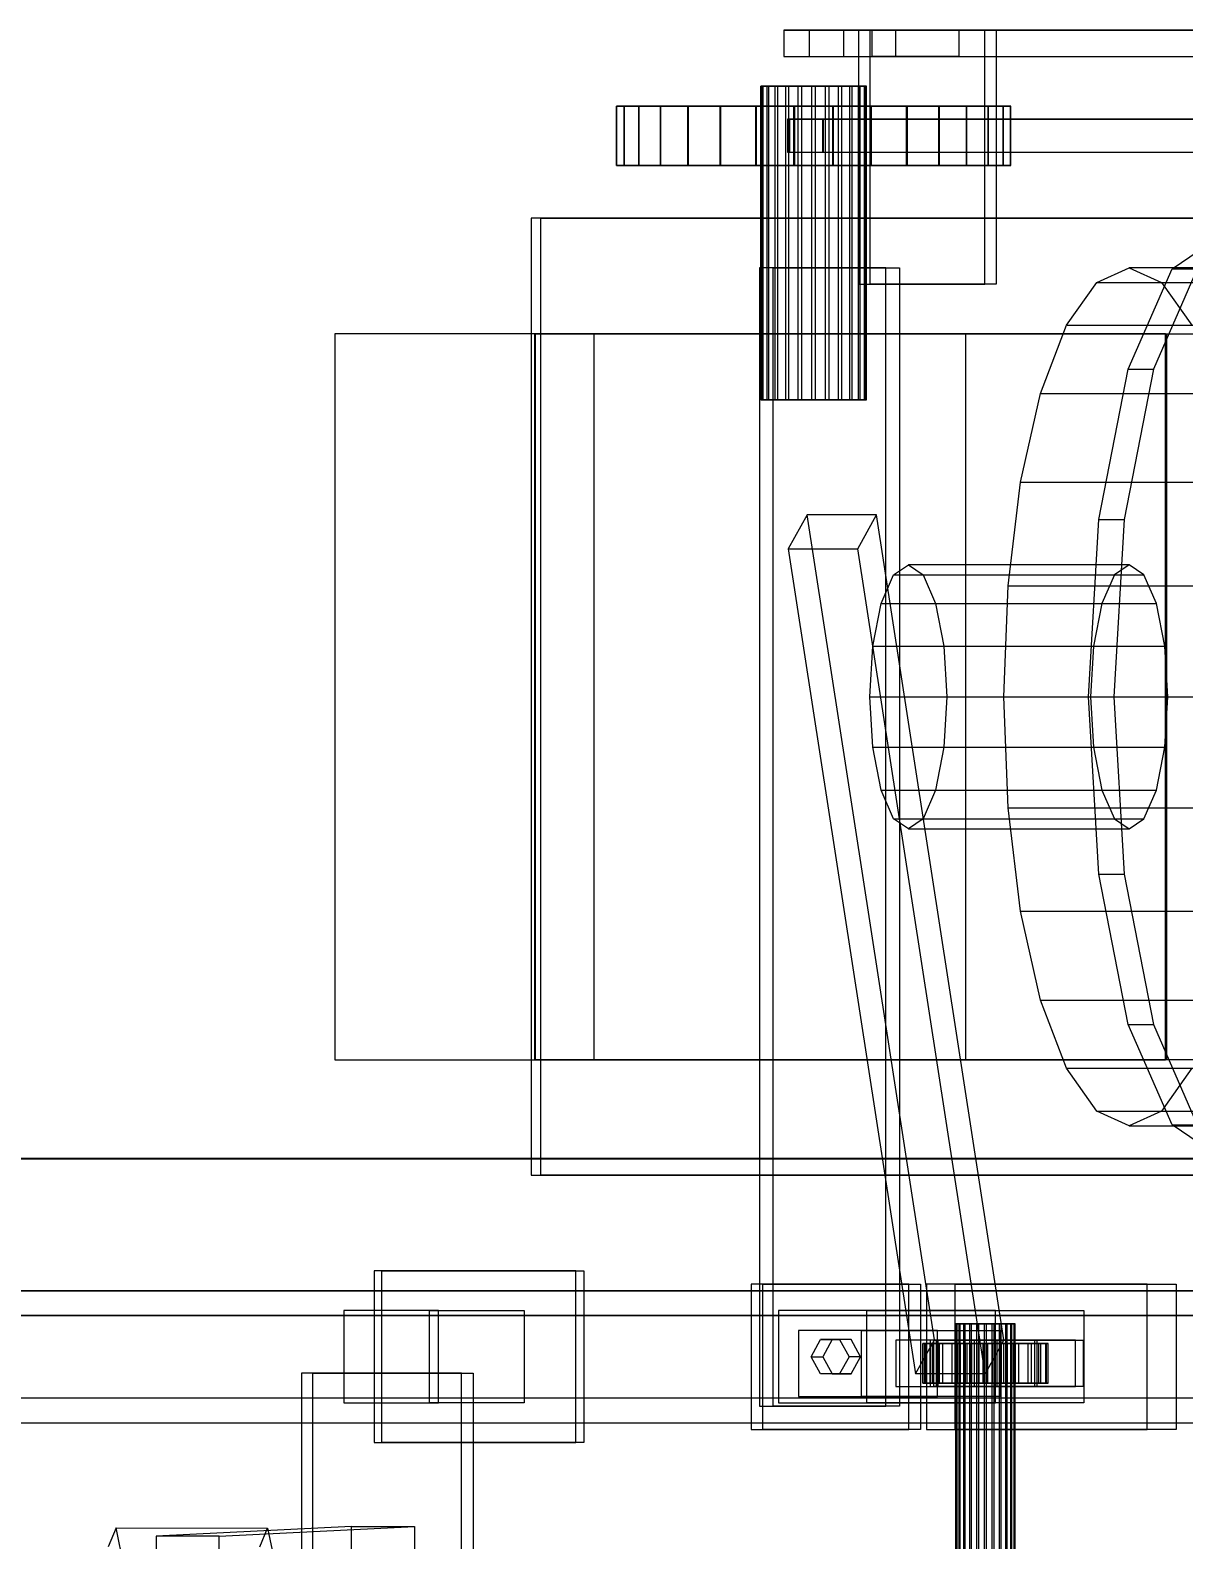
# Model space of a CAD drawing. Header units: millimetres. Extents: x -1970 to 59977, y -65068 to 6837.
# Drawn here: x 24121.7 to 24471.4, y -17625.5 to -17168 of the extents above; entities that cross this region are included whole.
import ezdxf

# ---------------------------------------------------------------- set-up
doc = ezdxf.new("R2010")
doc.units = ezdxf.units.MM
doc.layers.add('COTAS_O', color=1, linetype='Continuous', lineweight=0)
doc.layers.add('superior_C02', color=7, linetype='Continuous', lineweight=0)
doc.dimstyles.new('R19_100', dxfattribs={"dimtxt": 250, "dimasz": 150, "dimexe": 150, "dimexo": 80, "dimgap": 100, "dimtad": 1, "dimtih": 1, "dimtoh": 1, "dimdsep": 46, "dimcen": 0.09, "dimadec": 0, "dimazin": 0, "dimtfac": 1, "dimtdec": 4, "dimtofl": 0, "dimtmove": 0, "dimatfit": 3, "dimfxl": 1, "dimtolj": 1, "dimtzin": 0, "dimarcsym": 0})

# ---------------------------------------------------------------- blocks, each defined once
blk = doc.blocks.new('*D34')
at = {"layer": 'COTAS_O', "color": 0, "lineweight": -2, "transparency": 16777216}
for p, q in [((24548.19, -17510), (23778.19, -17510)), ((23928.19, -19330), (23928.19, -17660)), ((24548.19, -19480), (23778.19, -19480))]:
    blk.add_line(p, q, dxfattribs=at)
at = {"layer": 'COTAS_O', "color": 0, "transparency": 16777216}
for points in [[(23903.19, -17660), (23953.19, -17660), (23928.19, -17510)], [(23903.19, -19330), (23953.19, -19330), (23928.19, -19480)]]:
    blk.add_solid(points, dxfattribs=at)
at = {"layer": 'Defpoints', "color": 0, "transparency": 16777216}
for p in [(23928.19, -17510), (24628.19, -17510), (24628.19, -19480)]:
    blk.add_point(p, dxfattribs=at)

msp = doc.modelspace()

# ---------------------------------------------------------------- linework, layer by layer
at = {"layer": 'superior_C02'}
for p, q in [((24368.284, -17168), (24350.102, -17168)), ((24350.102, -17168), (24350.102, -17176)), ((24350.102, -17168), (25349.096, -17168)), ((24376.916, -17168), (24357.789, -17168)), ((24357.789, -17168), (24357.789, -17176)), ((24384.093, -17168), (24357.789, -17168)), ((24368.284, -17176), (24368.284, -17168)), ((25367.278, -17168), (24368.284, -17168)), ((24411.03, -17168), (24372.776, -17168)), ((24372.776, -17168), (24372.776, -17245)), ((24376.284, -17168), (24372.776, -17168)), ((24376.284, -17245), (24376.284, -17168)), ((24376.284, -17168), (24414.537, -17168)), ((24376.916, -17176), (24376.916, -17168)), ((24376.916, -17168), (24403.22, -17168)), ((24384.093, -17176), (24384.093, -17168)), ((24384.093, -17168), (24403.22, -17168)), ((24403.22, -17168), (24403.22, -17176)), ((24411.03, -17245), (24411.03, -17168)), ((24411.03, -17168), (24414.537, -17168)), ((24414.537, -17168), (24414.537, -17245)), ((24350.102, -17176), (24368.284, -17176)), ((24350.102, -17176), (25349.096, -17176)), ((24357.789, -17176), (24376.916, -17176)), ((24357.789, -17176), (24384.093, -17176)), ((24368.284, -17176), (25367.278, -17176)), ((24403.22, -17176), (24376.916, -17176)), ((24403.22, -17176), (24384.093, -17176)), ((24343.604, -17185), (24343.203, -17185)), ((24343.203, -17185), (24343.892, -17185)), ((24343.203, -17280), (24343.203, -17185)), ((24345.067, -17185), (24343.604, -17185)), ((24343.604, -17280), (24343.604, -17185)), ((24343.892, -17185), (24345.624, -17185)), ((24343.892, -17280), (24343.892, -17185)), ((24347.493, -17185), (24345.067, -17185)), ((24345.067, -17280), (24345.067, -17185)), ((24345.624, -17185), (24348.28, -17185)), ((24345.624, -17280), (24345.624, -17185)), ((24350.716, -17185), (24347.493, -17185)), ((24347.493, -17280), (24347.493, -17185)), ((24348.28, -17185), (24351.68, -17185)), ((24348.28, -17280), (24348.28, -17185)), ((24354.517, -17185), (24350.716, -17185)), ((24350.716, -17280), (24350.716, -17185)), ((24351.68, -17185), (24355.592, -17185)), ((24351.68, -17280), (24351.68, -17185)), ((24358.637, -17185), (24354.517, -17185)), ((24354.517, -17280), (24354.517, -17185)), ((24355.592, -17185), (24359.75, -17185)), ((24355.592, -17280), (24355.592, -17185)), ((24362.794, -17185), (24358.637, -17185)), ((24358.637, -17280), (24358.637, -17185)), ((24359.75, -17185), (24363.87, -17185)), ((24359.75, -17280), (24359.75, -17185)), ((24366.707, -17185), (24362.794, -17185)), ((24362.794, -17280), (24362.794, -17185)), ((24363.87, -17185), (24367.671, -17185)), ((24363.87, -17280), (24363.87, -17185)), ((24370.107, -17185), (24366.707, -17185)), ((24366.707, -17280), (24366.707, -17185)), ((24367.671, -17185), (24370.894, -17185)), ((24367.671, -17280), (24367.671, -17185)), ((24372.763, -17185), (24370.107, -17185)), ((24370.107, -17280), (24370.107, -17185)), ((24370.894, -17185), (24373.32, -17185)), ((24370.894, -17280), (24370.894, -17185)), ((24374.495, -17185), (24372.763, -17185)), ((24372.763, -17280), (24372.763, -17185)), ((24373.32, -17185), (24374.783, -17185)), ((24373.32, -17280), (24373.32, -17185)), ((24375.184, -17185), (24374.495, -17185)), ((24374.495, -17185), (24374.495, -17280)), ((24374.783, -17185), (24375.184, -17185)), ((24374.783, -17280), (24374.783, -17185)), ((24375.184, -17280), (24375.184, -17185)), ((24301.741, -17191), (24299.47, -17191)), ((24299.47, -17191), (24299.495, -17191)), ((24299.47, -17209), (24299.47, -17191)), ((24299.495, -17191), (24301.813, -17191)), ((24299.495, -17209), (24299.495, -17191)), ((24306.22, -17191), (24301.741, -17191)), ((24301.741, -17209), (24301.741, -17191)), ((24301.813, -17191), (24306.337, -17191)), ((24301.813, -17209), (24301.813, -17191)), ((24312.734, -17191), (24306.22, -17191)), ((24306.22, -17209), (24306.22, -17191)), ((24306.337, -17191), (24312.892, -17191)), ((24306.337, -17209), (24306.337, -17191)), ((24321.034, -17191), (24312.734, -17191)), ((24312.734, -17209), (24312.734, -17191)), ((24312.892, -17191), (24321.226, -17191)), ((24312.892, -17209), (24312.892, -17191)), ((24330.8, -17191), (24321.034, -17191)), ((24321.034, -17209), (24321.034, -17191)), ((24321.226, -17191), (24331.019, -17191)), ((24321.226, -17209), (24321.226, -17191)), ((24341.657, -17191), (24330.8, -17191)), ((24330.8, -17209), (24330.8, -17191)), ((24331.019, -17191), (24341.895, -17191)), ((24331.019, -17209), (24331.019, -17191)), ((24353.189, -17191), (24341.657, -17191)), ((24341.657, -17209), (24341.657, -17191)), ((24341.895, -17191), (24353.436, -17191)), ((24341.895, -17209), (24341.895, -17191)), ((24364.951, -17191), (24353.189, -17191)), ((24353.189, -17209), (24353.189, -17191)), ((24353.436, -17191), (24365.198, -17191)), ((24353.436, -17209), (24353.436, -17191)), ((24376.492, -17191), (24364.951, -17191)), ((24364.951, -17209), (24364.951, -17191)), ((24365.198, -17191), (24376.729, -17191)), ((24365.198, -17209), (24365.198, -17191)), ((24387.368, -17191), (24376.492, -17191)), ((24376.492, -17209), (24376.492, -17191)), ((24376.729, -17191), (24387.587, -17191)), ((24376.729, -17209), (24376.729, -17191)), ((24397.161, -17191), (24387.368, -17191)), ((24387.368, -17209), (24387.368, -17191)), ((24387.587, -17191), (24397.353, -17191)), ((24387.587, -17209), (24387.587, -17191)), ((24405.495, -17191), (24397.161, -17191)), ((24397.161, -17209), (24397.161, -17191)), ((24397.353, -17191), (24405.653, -17191)), ((24397.353, -17209), (24397.353, -17191)), ((24412.05, -17191), (24405.495, -17191)), ((24405.495, -17209), (24405.495, -17191)), ((24405.653, -17191), (24412.167, -17191)), ((24405.653, -17209), (24405.653, -17191)), ((24416.574, -17191), (24412.05, -17191)), ((24412.05, -17209), (24412.05, -17191)), ((24412.167, -17191), (24416.646, -17191)), ((24412.167, -17209), (24412.167, -17191)), ((24418.892, -17191), (24416.574, -17191)), ((24416.574, -17191), (24416.574, -17209)), ((24416.646, -17191), (24418.917, -17191)), ((24416.646, -17209), (24416.646, -17191)), ((24418.917, -17191), (24418.892, -17191)), ((24418.892, -17209), (24418.892, -17191)), ((24418.917, -17209), (24418.917, -17191)), ((24351.997, -17195), (24351.24, -17195)), ((24351.24, -17195), (24351.24, -17205)), ((24351.24, -17195), (25345.183, -17195)), ((24351.997, -17205), (24351.997, -17195)), ((25345.94, -17195), (24351.997, -17195)), ((24362.14, -17195), (24361.859, -17195)), ((24361.859, -17195), (24361.859, -17205)), ((24361.859, -17195), (25362.723, -17195)), ((24362.14, -17205), (24362.14, -17195)), ((25363.004, -17195), (24362.14, -17195)), ((24351.24, -17205), (24351.997, -17205)), ((24351.24, -17205), (25345.183, -17205)), ((24351.997, -17205), (25345.94, -17205)), ((24361.859, -17205), (24362.14, -17205)), ((24361.859, -17205), (25362.723, -17205)), ((24362.14, -17205), (25363.004, -17205)), ((24299.495, -17209), (24299.47, -17209)), ((24299.47, -17209), (24301.741, -17209)), ((24301.813, -17209), (24299.495, -17209)), ((24301.741, -17209), (24306.22, -17209)), ((24306.337, -17209), (24301.813, -17209)), ((24306.22, -17209), (24312.734, -17209)), ((24312.892, -17209), (24306.337, -17209)), ((24312.734, -17209), (24321.034, -17209)), ((24321.226, -17209), (24312.892, -17209)), ((24321.034, -17209), (24330.8, -17209)), ((24331.019, -17209), (24321.226, -17209)), ((24330.8, -17209), (24341.657, -17209)), ((24341.895, -17209), (24331.019, -17209)), ((24341.657, -17209), (24353.189, -17209)), ((24353.436, -17209), (24341.895, -17209)), ((24353.189, -17209), (24364.951, -17209)), ((24365.198, -17209), (24353.436, -17209)), ((24364.951, -17209), (24376.492, -17209)), ((24376.729, -17209), (24365.198, -17209)), ((24376.492, -17209), (24387.368, -17209)), ((24387.587, -17209), (24376.729, -17209)), ((24387.368, -17209), (24397.161, -17209)), ((24397.353, -17209), (24387.587, -17209)), ((24397.161, -17209), (24405.495, -17209)), ((24405.653, -17209), (24397.353, -17209)), ((24405.495, -17209), (24412.05, -17209)), ((24412.167, -17209), (24405.653, -17209)), ((24412.05, -17209), (24416.574, -17209)), ((24416.646, -17209), (24412.167, -17209)), ((24416.574, -17209), (24418.892, -17209)), ((24418.917, -17209), (24416.646, -17209)), ((24418.892, -17209), (24418.917, -17209)), ((25000.346, -17225), (24273.53, -17225)), ((24273.53, -17225), (24273.53, -17515)), ((24276.453, -17225), (24273.53, -17225)), ((24276.453, -17515), (24276.453, -17225)), ((24276.453, -17225), (25003.269, -17225)), ((24467.814, -17240.287), (24483.517, -17229.6)), ((24381.065, -17240), (24342.812, -17240)), ((24342.812, -17240), (24342.812, -17585)), ((24346.903, -17240), (24342.812, -17240)), ((24346.903, -17585), (24346.903, -17240)), ((24346.903, -17240), (24385.157, -17240)), ((24381.065, -17585), (24381.065, -17240)), ((24381.065, -17240), (24385.157, -17240)), ((24385.157, -17240), (24385.157, -17585)), ((24444.993, -17244.43), (24454.827, -17240)), ((24454.502, -17270.722), (24467.814, -17240.287)), ((24454.827, -17240), (24464.661, -17244.43)), ((24913.869, -17240), (24454.827, -17240)), ((24475.465, -17240.287), (24462.152, -17270.722)), ((24467.814, -17240.287), (24475.465, -17240.287)), ((24372.776, -17245), (24411.03, -17245)), ((24372.776, -17245), (24376.284, -17245)), ((24414.537, -17245), (24376.284, -17245)), ((24414.537, -17245), (24411.03, -17245)), ((24435.83, -17257.417), (24444.993, -17244.43)), ((24444.993, -17244.43), (24904.035, -17244.43)), ((24464.661, -17244.43), (24473.824, -17257.417)), ((24464.661, -17244.43), (24923.703, -17244.43)), ((24405.305, -17260), (24214.037, -17260)), ((24214.037, -17260), (24214.037, -17480)), ((24274.829, -17260), (24214.037, -17260)), ((24465.804, -17260), (24274.536, -17260)), ((24274.536, -17260), (24274.536, -17480)), ((24292.657, -17260), (24274.536, -17260)), ((24274.829, -17480), (24274.829, -17260)), ((24274.829, -17260), (24466.096, -17260)), ((24292.657, -17480), (24292.657, -17260)), ((24292.657, -17260), (24483.924, -17260)), ((24405.305, -17480), (24405.305, -17260)), ((24405.305, -17260), (24466.096, -17260)), ((24427.961, -17278.076), (24435.83, -17257.417)), ((24435.83, -17257.417), (24894.872, -17257.417)), ((24465.804, -17480), (24465.804, -17260)), ((24465.804, -17260), (24483.924, -17260)), ((24466.096, -17260), (24466.096, -17480)), ((24445.607, -17316.271), (24454.502, -17270.722)), ((24462.152, -17270.722), (24453.257, -17316.271)), ((24454.502, -17270.722), (24462.152, -17270.722)), ((24421.923, -17305), (24427.961, -17278.076)), ((24427.961, -17278.076), (24887.003, -17278.076)), ((24343.892, -17280), (24343.203, -17280)), ((24343.203, -17280), (24343.604, -17280)), ((24343.604, -17280), (24345.067, -17280)), ((24345.624, -17280), (24343.892, -17280)), ((24345.067, -17280), (24347.493, -17280)), ((24348.28, -17280), (24345.624, -17280)), ((24347.493, -17280), (24350.716, -17280)), ((24351.68, -17280), (24348.28, -17280)), ((24350.716, -17280), (24354.517, -17280)), ((24355.592, -17280), (24351.68, -17280)), ((24354.517, -17280), (24358.637, -17280)), ((24359.75, -17280), (24355.592, -17280)), ((24358.637, -17280), (24362.794, -17280)), ((24363.87, -17280), (24359.75, -17280)), ((24362.794, -17280), (24366.707, -17280)), ((24367.671, -17280), (24363.87, -17280)), ((24366.707, -17280), (24370.107, -17280)), ((24370.894, -17280), (24367.671, -17280)), ((24370.107, -17280), (24372.763, -17280)), ((24373.32, -17280), (24370.894, -17280)), ((24372.763, -17280), (24374.495, -17280)), ((24374.783, -17280), (24373.32, -17280)), ((24374.495, -17280), (24375.184, -17280)), ((24375.184, -17280), (24374.783, -17280)), ((24418.127, -17336.354), (24421.923, -17305)), ((24421.923, -17305), (24880.965, -17305)), ((24357.184, -17314.864), (24351.498, -17325.136)), ((24378.224, -17314.864), (24357.184, -17314.864)), ((24395.763, -17564.864), (24357.184, -17314.864)), ((24372.538, -17325.136), (24378.224, -17314.864)), ((24416.803, -17564.864), (24378.224, -17314.864)), ((24442.483, -17370), (24445.607, -17316.271)), ((24445.607, -17316.271), (24453.257, -17316.271)), ((24453.257, -17316.271), (24450.134, -17370)), ((24351.498, -17325.136), (24372.538, -17325.136)), ((24351.498, -17325.136), (24390.077, -17575.136)), ((24411.117, -17575.136), (24372.538, -17325.136)), ((24379.617, -17341.716), (24383.41, -17333.045)), ((24383.41, -17333.045), (24387.884, -17330)), ((24383.41, -17333.045), (24450.353, -17333.045)), ((24387.884, -17330), (24392.357, -17333.045)), ((24454.827, -17330), (24387.884, -17330)), ((24392.357, -17333.045), (24396.15, -17341.716)), ((24392.357, -17333.045), (24459.301, -17333.045)), ((24450.353, -17333.045), (24446.561, -17341.716)), ((24454.827, -17330), (24450.353, -17333.045)), ((24459.301, -17333.045), (24454.827, -17330)), ((24463.094, -17341.716), (24459.301, -17333.045)), ((24416.833, -17370), (24418.127, -17336.354)), ((24418.127, -17336.354), (24877.169, -17336.354)), ((24377.083, -17354.693), (24379.617, -17341.716)), ((24379.617, -17341.716), (24446.561, -17341.716)), ((24396.15, -17341.716), (24398.684, -17354.693)), ((24396.15, -17341.716), (24463.094, -17341.716)), ((24446.561, -17341.716), (24444.026, -17354.693)), ((24465.628, -17354.693), (24463.094, -17341.716)), ((24376.193, -17370), (24377.083, -17354.693)), ((24377.083, -17354.693), (24444.026, -17354.693)), ((24398.684, -17354.693), (24399.574, -17370)), ((24398.684, -17354.693), (24465.628, -17354.693)), ((24444.026, -17354.693), (24443.137, -17370)), ((24466.518, -17370), (24465.628, -17354.693)), ((24377.083, -17385.307), (24376.193, -17370)), ((24376.193, -17370), (24443.137, -17370)), ((24399.574, -17370), (24398.684, -17385.307)), ((24399.574, -17370), (24466.518, -17370)), ((24418.127, -17403.646), (24416.833, -17370)), ((24416.833, -17370), (24875.874, -17370)), ((24445.607, -17423.729), (24442.483, -17370)), ((24442.483, -17370), (24450.134, -17370)), ((24443.137, -17370), (24444.026, -17385.307)), ((24450.134, -17370), (24453.257, -17423.729)), ((24465.628, -17385.307), (24466.518, -17370)), ((24379.617, -17398.284), (24377.083, -17385.307)), ((24377.083, -17385.307), (24444.026, -17385.307)), ((24398.684, -17385.307), (24396.15, -17398.284)), ((24398.684, -17385.307), (24465.628, -17385.307)), ((24444.026, -17385.307), (24446.561, -17398.284)), ((24463.094, -17398.284), (24465.628, -17385.307)), ((24383.41, -17406.955), (24379.617, -17398.284)), ((24379.617, -17398.284), (24446.561, -17398.284)), ((24396.15, -17398.284), (24392.357, -17406.955)), ((24396.15, -17398.284), (24463.094, -17398.284)), ((24446.561, -17398.284), (24450.353, -17406.955)), ((24459.301, -17406.955), (24463.094, -17398.284)), ((24421.923, -17435), (24418.127, -17403.646)), ((24418.127, -17403.646), (24877.169, -17403.646)), ((24387.884, -17410), (24383.41, -17406.955)), ((24383.41, -17406.955), (24450.353, -17406.955)), ((24392.357, -17406.955), (24387.884, -17410)), ((24387.884, -17410), (24454.827, -17410)), ((24392.357, -17406.955), (24459.301, -17406.955)), ((24450.353, -17406.955), (24454.827, -17410)), ((24454.827, -17410), (24459.301, -17406.955)), ((24454.502, -17469.278), (24445.607, -17423.729)), ((24445.607, -17423.729), (24453.257, -17423.729)), ((24453.257, -17423.729), (24462.152, -17469.278)), ((24427.961, -17461.924), (24421.923, -17435)), ((24421.923, -17435), (24880.965, -17435)), ((24435.83, -17482.583), (24427.961, -17461.924)), ((24427.961, -17461.924), (24887.003, -17461.924)), ((24467.814, -17499.713), (24454.502, -17469.278)), ((24454.502, -17469.278), (24462.152, -17469.278)), ((24462.152, -17469.278), (24475.465, -17499.713)), ((24214.037, -17480), (24405.305, -17480)), ((24214.037, -17480), (24274.829, -17480)), ((24274.536, -17480), (24465.804, -17480)), ((24274.536, -17480), (24292.657, -17480)), ((24466.096, -17480), (24274.829, -17480)), ((24483.924, -17480), (24292.657, -17480)), ((24466.096, -17480), (24405.305, -17480)), ((24483.924, -17480), (24465.804, -17480)), ((24444.993, -17495.57), (24435.83, -17482.583)), ((24435.83, -17482.583), (24894.872, -17482.583)), ((24473.824, -17482.583), (24464.661, -17495.57)), ((24454.827, -17500), (24444.993, -17495.57)), ((24444.993, -17495.57), (24904.035, -17495.57)), ((24464.661, -17495.57), (24454.827, -17500)), ((24464.661, -17495.57), (24923.703, -17495.57)), ((24454.827, -17500), (24913.869, -17500)), ((24483.517, -17510.4), (24467.814, -17499.713)), ((24467.814, -17499.713), (24475.465, -17499.713)), ((24273.53, -17515), (25000.346, -17515)), ((24273.53, -17515), (24276.453, -17515)), ((25003.269, -17515), (24276.453, -17515)), ((24287.143, -17544), (24225.937, -17544)), ((24225.937, -17544), (24225.937, -17596)), ((24228.275, -17544), (24225.937, -17544)), ((24228.275, -17596), (24228.275, -17544)), ((24228.275, -17544), (24289.481, -17544)), ((24287.143, -17596), (24287.143, -17544)), ((24287.143, -17544), (24289.481, -17544)), ((24289.481, -17544), (24289.481, -17596)), ((24388.065, -17548), (24340.248, -17548)), ((24340.248, -17548), (24340.248, -17592)), ((24343.755, -17548), (24340.248, -17548)), ((24343.755, -17592), (24343.755, -17548)), ((24343.755, -17548), (24391.572, -17548)), ((24388.065, -17592), (24388.065, -17548)), ((24388.065, -17548), (24391.572, -17548)), ((24391.572, -17548), (24391.572, -17592)), ((24460.293, -17548), (24393.35, -17548)), ((24393.35, -17548), (24393.35, -17592)), ((24402.118, -17548), (24393.35, -17548)), ((24402.118, -17592), (24402.118, -17548)), ((24402.118, -17548), (24469.061, -17548)), ((24460.293, -17592), (24460.293, -17548)), ((24460.293, -17548), (24469.061, -17548)), ((24469.061, -17548), (24469.061, -17592)), ((24697.916, -17550), (23550.312, -17550)), ((23562.002, -17550), (24709.607, -17550)), ((24751.985, -17550), (23604.381, -17550)), ((23618.994, -17550), (24766.599, -17550)), ((24697.188, -17557.5), (23605.114, -17557.5)), ((23618.261, -17557.5), (24710.335, -17557.5)), ((24245.466, -17556), (24216.776, -17556)), ((24216.776, -17556), (24216.776, -17584)), ((24242.779, -17556), (24216.776, -17556)), ((24242.779, -17584), (24242.779, -17556)), ((24242.779, -17556), (24271.469, -17556)), ((24245.466, -17584), (24245.466, -17556)), ((24245.466, -17556), (24271.469, -17556)), ((24271.469, -17556), (24271.469, -17584)), ((24375.327, -17556), (24348.55, -17556)), ((24348.55, -17556), (24348.55, -17584)), ((24414.309, -17556), (24348.55, -17556)), ((24375.327, -17584), (24375.327, -17556)), ((24375.327, -17556), (24441.087, -17556)), ((24414.309, -17584), (24414.309, -17556)), ((24414.309, -17556), (24441.087, -17556)), ((24441.087, -17556), (24441.087, -17584)), ((24373.72, -17562), (24354.593, -17562)), ((24354.593, -17562), (24354.593, -17582)), ((24396.738, -17562), (24354.593, -17562)), ((24373.72, -17582), (24373.72, -17562)), ((24373.72, -17562), (24415.864, -17562)), ((24396.738, -17582), (24396.738, -17562)), ((24396.738, -17562), (24415.864, -17562)), ((24402.501, -17560), (24402.275, -17560)), ((24402.275, -17560), (24402.663, -17560)), ((24402.275, -18440), (24402.275, -17560)), ((24403.324, -17560), (24402.501, -17560)), ((24402.501, -18440), (24402.501, -17560)), ((24402.663, -17560), (24403.637, -17560)), ((24402.663, -18440), (24402.663, -17560)), ((24404.688, -17560), (24403.324, -17560)), ((24403.324, -18440), (24403.324, -17560)), ((24403.637, -17560), (24405.131, -17560)), ((24403.637, -18440), (24403.637, -17560)), ((24406.501, -17560), (24404.688, -17560)), ((24404.688, -18440), (24404.688, -17560)), ((24405.131, -17560), (24407.043, -17560)), ((24405.131, -18440), (24405.131, -17560)), ((24408.639, -17560), (24406.501, -17560)), ((24406.501, -18440), (24406.501, -17560)), ((24407.043, -17560), (24409.244, -17560)), ((24407.043, -18440), (24407.043, -17560)), ((24410.957, -17560), (24408.639, -17560)), ((24408.639, -18440), (24408.639, -17560)), ((24409.244, -17560), (24411.583, -17560)), ((24409.244, -18440), (24409.244, -17560)), ((24413.295, -17560), (24410.957, -17560)), ((24410.957, -18440), (24410.957, -17560)), ((24411.583, -17560), (24413.9, -17560)), ((24411.583, -18440), (24411.583, -17560)), ((24415.496, -17560), (24413.295, -17560)), ((24413.295, -18440), (24413.295, -17560)), ((24413.9, -17560), (24416.038, -17560)), ((24413.9, -18440), (24413.9, -17560)), ((24417.408, -17560), (24415.496, -17560)), ((24415.496, -18440), (24415.496, -17560)), ((24415.864, -17562), (24415.864, -17582)), ((24416.038, -17560), (24417.851, -17560)), ((24416.038, -18440), (24416.038, -17560)), ((24418.903, -17560), (24417.408, -17560)), ((24417.408, -18440), (24417.408, -17560)), ((24417.851, -17560), (24419.216, -17560)), ((24417.851, -18440), (24417.851, -17560)), ((24419.877, -17560), (24418.903, -17560)), ((24418.903, -18440), (24418.903, -17560)), ((24419.216, -17560), (24420.039, -17560)), ((24419.216, -18440), (24419.216, -17560)), ((24420.264, -17560), (24419.877, -17560)), ((24419.877, -17560), (24419.877, -18440)), ((24420.039, -17560), (24420.264, -17560)), ((24420.039, -18440), (24420.039, -17560)), ((24420.264, -18440), (24420.264, -17560)), ((24358.418, -17570), (24361.287, -17564.804)), ((24361.287, -17564.804), (24367.025, -17564.804)), ((24364.795, -17564.804), (24361.287, -17564.804)), ((24364.795, -17564.804), (24361.926, -17570)), ((24370.533, -17564.804), (24364.795, -17564.804)), ((24367.025, -17564.804), (24369.894, -17570)), ((24370.533, -17564.804), (24367.025, -17564.804)), ((24373.402, -17570), (24370.533, -17564.804)), ((24395.569, -17565), (24384.093, -17565)), ((24384.093, -17565), (24384.093, -17579)), ((24396.368, -17565), (24384.093, -17565)), ((24390.077, -17575.136), (24395.763, -17564.864)), ((24392.757, -17566), (24392.281, -17566)), ((24392.281, -17566), (24402.275, -17566)), ((24392.281, -17578), (24392.281, -17566)), ((24392.281, -17566), (24393.099, -17566)), ((24394.495, -17566), (24392.757, -17566)), ((24392.757, -17566), (24402.501, -17566)), ((24392.757, -17578), (24392.757, -17566)), ((24393.099, -17566), (24402.663, -17566)), ((24393.099, -17578), (24393.099, -17566)), ((24393.099, -17566), (24395.156, -17566)), ((24397.375, -17566), (24394.495, -17566)), ((24394.495, -17566), (24403.324, -17566)), ((24394.495, -17578), (24394.495, -17566)), ((24438.526, -17565), (24394.535, -17565)), ((24394.535, -17565), (24394.535, -17579)), ((24396.873, -17565), (24394.535, -17565)), ((24395.156, -17566), (24403.637, -17566)), ((24395.156, -17578), (24395.156, -17566)), ((24395.156, -17566), (24398.31, -17566)), ((24395.569, -17579), (24395.569, -17565)), ((24395.569, -17565), (24407.844, -17565)), ((24395.763, -17564.864), (24416.803, -17564.864)), ((24396.368, -17579), (24396.368, -17565)), ((24396.368, -17565), (24407.844, -17565)), ((24396.873, -17579), (24396.873, -17565)), ((24396.873, -17565), (24440.864, -17565)), ((24401.203, -17566), (24397.375, -17566)), ((24397.375, -17566), (24404.688, -17566)), ((24397.375, -17578), (24397.375, -17566)), ((24398.31, -17566), (24405.131, -17566)), ((24398.31, -17578), (24398.31, -17566)), ((24398.31, -17566), (24402.348, -17566)), ((24405.717, -17566), (24401.203, -17566)), ((24401.203, -17566), (24406.501, -17566)), ((24401.203, -17578), (24401.203, -17566)), ((24402.275, -17566), (24402.501, -17566)), ((24402.275, -17566), (24402.275, -17578)), ((24402.663, -17566), (24402.275, -17566)), ((24402.348, -17566), (24407.043, -17566)), ((24402.348, -17578), (24402.348, -17566)), ((24402.348, -17566), (24406.994, -17566)), ((24402.501, -17566), (24403.324, -17566)), ((24402.501, -17566), (24402.501, -17578)), ((24402.663, -17566), (24402.663, -17578)), ((24403.637, -17566), (24402.663, -17566)), ((24403.324, -17566), (24404.688, -17566)), ((24403.324, -17566), (24403.324, -17578)), ((24403.637, -17566), (24403.637, -17578)), ((24405.131, -17566), (24403.637, -17566)), ((24404.688, -17566), (24406.501, -17566)), ((24404.688, -17566), (24404.688, -17578)), ((24405.131, -17566), (24405.131, -17578)), ((24407.043, -17566), (24405.131, -17566)), ((24410.609, -17566), (24405.717, -17566)), ((24405.717, -17566), (24408.639, -17566)), ((24405.717, -17578), (24405.717, -17566)), ((24406.501, -17566), (24408.639, -17566)), ((24406.501, -17566), (24406.501, -17578)), ((24406.994, -17566), (24409.244, -17566)), ((24406.994, -17578), (24406.994, -17566)), ((24406.994, -17566), (24411.931, -17566)), ((24407.043, -17566), (24407.043, -17578)), ((24409.244, -17566), (24407.043, -17566)), ((24407.844, -17565), (24407.844, -17579)), ((24408.639, -17566), (24410.957, -17566)), ((24408.639, -17566), (24408.639, -17578)), ((24409.244, -17566), (24409.244, -17578)), ((24411.583, -17566), (24409.244, -17566)), ((24415.546, -17566), (24410.609, -17566)), ((24410.609, -17566), (24410.957, -17566)), ((24410.609, -17578), (24410.609, -17566)), ((24410.957, -17566), (24413.295, -17566)), ((24410.957, -17566), (24410.957, -17578)), ((24416.803, -17564.864), (24411.117, -17575.136)), ((24411.931, -17566), (24411.583, -17566)), ((24411.583, -17566), (24411.583, -17578)), ((24413.9, -17566), (24411.583, -17566)), ((24411.931, -17578), (24411.931, -17566)), ((24411.931, -17566), (24416.823, -17566)), ((24415.546, -17566), (24413.295, -17566)), ((24413.295, -17566), (24415.496, -17566)), ((24413.295, -17566), (24413.295, -17578)), ((24416.823, -17566), (24413.9, -17566)), ((24413.9, -17566), (24413.9, -17578)), ((24416.038, -17566), (24413.9, -17566)), ((24426.171, -17565), (24414.695, -17565)), ((24414.695, -17565), (24414.695, -17579)), ((24426.971, -17565), (24414.695, -17565)), ((24420.191, -17566), (24415.496, -17566)), ((24415.496, -17566), (24417.408, -17566)), ((24415.496, -17566), (24415.496, -17578)), ((24420.191, -17566), (24415.546, -17566)), ((24415.546, -17578), (24415.546, -17566)), ((24421.336, -17566), (24416.038, -17566)), ((24416.038, -17566), (24416.038, -17578)), ((24417.851, -17566), (24416.038, -17566)), ((24416.823, -17578), (24416.823, -17566)), ((24416.823, -17566), (24421.336, -17566)), ((24424.229, -17566), (24417.408, -17566)), ((24417.408, -17566), (24418.903, -17566)), ((24417.408, -17566), (24417.408, -17578)), ((24425.164, -17566), (24417.851, -17566)), ((24417.851, -17566), (24417.851, -17578)), ((24419.216, -17566), (24417.851, -17566)), ((24427.384, -17566), (24418.903, -17566)), ((24418.903, -17566), (24419.877, -17566)), ((24418.903, -17566), (24418.903, -17578)), ((24428.045, -17566), (24419.216, -17566)), ((24419.216, -17566), (24419.216, -17578)), ((24420.039, -17566), (24419.216, -17566)), ((24419.877, -17566), (24429.44, -17566)), ((24419.877, -17578), (24419.877, -17566)), ((24419.877, -17566), (24420.264, -17566)), ((24429.782, -17566), (24420.039, -17566)), ((24420.039, -17566), (24420.039, -17578)), ((24420.264, -17566), (24420.039, -17566)), ((24424.229, -17566), (24420.191, -17566)), ((24420.191, -17578), (24420.191, -17566)), ((24430.258, -17566), (24420.264, -17566)), ((24420.264, -17566), (24420.264, -17578)), ((24421.336, -17578), (24421.336, -17566)), ((24421.336, -17566), (24425.164, -17566)), ((24427.384, -17566), (24424.229, -17566)), ((24424.229, -17578), (24424.229, -17566)), ((24425.164, -17578), (24425.164, -17566)), ((24425.164, -17566), (24428.045, -17566)), ((24426.171, -17579), (24426.171, -17565)), ((24426.171, -17565), (24438.447, -17565)), ((24426.971, -17579), (24426.971, -17565)), ((24426.971, -17565), (24438.447, -17565)), ((24429.44, -17566), (24427.384, -17566)), ((24427.384, -17578), (24427.384, -17566)), ((24428.045, -17578), (24428.045, -17566)), ((24428.045, -17566), (24429.782, -17566)), ((24429.44, -17566), (24429.44, -17578)), ((24430.258, -17566), (24429.44, -17566)), ((24429.782, -17578), (24429.782, -17566)), ((24429.782, -17566), (24430.258, -17566)), ((24430.258, -17578), (24430.258, -17566)), ((24438.447, -17565), (24438.447, -17579)), ((24438.526, -17579), (24438.526, -17565)), ((24438.526, -17565), (24440.864, -17565)), ((24440.864, -17565), (24440.864, -17579)), ((24361.287, -17575.196), (24358.418, -17570)), ((24358.418, -17570), (24361.926, -17570)), ((24361.926, -17570), (24364.795, -17575.196)), ((24369.894, -17570), (24367.025, -17575.196)), ((24373.402, -17570), (24369.894, -17570)), ((24370.533, -17575.196), (24373.402, -17570)), ((24252.489, -17575), (24203.908, -17575)), ((24203.908, -17575), (24203.908, -18425)), ((24207.415, -17575), (24203.908, -17575)), ((24207.415, -18425), (24207.415, -17575)), ((24207.415, -17575), (24255.997, -17575)), ((24252.489, -18425), (24252.489, -17575)), ((24252.489, -17575), (24255.997, -17575)), ((24255.997, -17575), (24255.997, -18425)), ((24367.025, -17575.196), (24361.287, -17575.196)), ((24364.795, -17575.196), (24361.287, -17575.196)), ((24364.795, -17575.196), (24370.533, -17575.196)), ((24370.533, -17575.196), (24367.025, -17575.196)), ((24411.117, -17575.136), (24390.077, -17575.136)), ((24384.093, -17579), (24395.569, -17579)), ((24384.093, -17579), (24396.368, -17579)), ((24402.275, -17578), (24392.281, -17578)), ((24392.281, -17578), (24392.757, -17578)), ((24393.099, -17578), (24392.281, -17578)), ((24402.501, -17578), (24392.757, -17578)), ((24392.757, -17578), (24394.495, -17578)), ((24402.663, -17578), (24393.099, -17578)), ((24395.156, -17578), (24393.099, -17578)), ((24403.324, -17578), (24394.495, -17578)), ((24394.495, -17578), (24397.375, -17578)), ((24394.535, -17579), (24438.526, -17579)), ((24394.535, -17579), (24396.873, -17579)), ((24403.637, -17578), (24395.156, -17578)), ((24398.31, -17578), (24395.156, -17578)), ((24407.844, -17579), (24395.569, -17579)), ((24407.844, -17579), (24396.368, -17579)), ((24440.864, -17579), (24396.873, -17579)), ((24404.688, -17578), (24397.375, -17578)), ((24397.375, -17578), (24401.203, -17578)), ((24405.131, -17578), (24398.31, -17578)), ((24402.348, -17578), (24398.31, -17578)), ((24406.501, -17578), (24401.203, -17578)), ((24401.203, -17578), (24405.717, -17578)), ((24402.501, -17578), (24402.275, -17578)), ((24402.275, -17578), (24402.663, -17578)), ((24407.043, -17578), (24402.348, -17578)), ((24406.994, -17578), (24402.348, -17578)), ((24403.324, -17578), (24402.501, -17578)), ((24402.663, -17578), (24403.637, -17578)), ((24404.688, -17578), (24403.324, -17578)), ((24403.637, -17578), (24405.131, -17578)), ((24406.501, -17578), (24404.688, -17578)), ((24405.131, -17578), (24407.043, -17578)), ((24408.639, -17578), (24405.717, -17578)), ((24405.717, -17578), (24410.609, -17578)), ((24408.639, -17578), (24406.501, -17578)), ((24409.244, -17578), (24406.994, -17578)), ((24411.931, -17578), (24406.994, -17578)), ((24407.043, -17578), (24409.244, -17578)), ((24410.957, -17578), (24408.639, -17578)), ((24409.244, -17578), (24411.583, -17578)), ((24410.957, -17578), (24410.609, -17578)), ((24410.609, -17578), (24415.546, -17578)), ((24413.295, -17578), (24410.957, -17578)), ((24411.583, -17578), (24411.931, -17578)), ((24411.583, -17578), (24413.9, -17578)), ((24416.823, -17578), (24411.931, -17578)), ((24415.496, -17578), (24413.295, -17578)), ((24413.295, -17578), (24415.546, -17578)), ((24413.9, -17578), (24416.823, -17578)), ((24413.9, -17578), (24416.038, -17578)), ((24414.695, -17579), (24426.171, -17579)), ((24414.695, -17579), (24426.971, -17579)), ((24417.408, -17578), (24415.496, -17578)), ((24415.496, -17578), (24420.191, -17578)), ((24415.546, -17578), (24420.191, -17578)), ((24416.038, -17578), (24421.336, -17578)), ((24416.038, -17578), (24417.851, -17578)), ((24421.336, -17578), (24416.823, -17578)), ((24418.903, -17578), (24417.408, -17578)), ((24417.408, -17578), (24424.229, -17578)), ((24417.851, -17578), (24425.164, -17578)), ((24417.851, -17578), (24419.216, -17578)), ((24419.877, -17578), (24418.903, -17578)), ((24418.903, -17578), (24427.384, -17578)), ((24419.216, -17578), (24428.045, -17578)), ((24419.216, -17578), (24420.039, -17578)), ((24429.44, -17578), (24419.877, -17578)), ((24420.264, -17578), (24419.877, -17578)), ((24420.039, -17578), (24429.782, -17578)), ((24420.039, -17578), (24420.264, -17578)), ((24420.191, -17578), (24424.229, -17578)), ((24420.264, -17578), (24430.258, -17578)), ((24425.164, -17578), (24421.336, -17578)), ((24424.229, -17578), (24427.384, -17578)), ((24428.045, -17578), (24425.164, -17578)), ((24438.447, -17579), (24426.171, -17579)), ((24438.447, -17579), (24426.971, -17579)), ((24427.384, -17578), (24429.44, -17578)), ((24429.782, -17578), (24428.045, -17578)), ((24429.44, -17578), (24430.258, -17578)), ((24430.258, -17578), (24429.782, -17578)), ((24440.864, -17579), (24438.526, -17579)), ((23605.114, -17582.5), (24697.188, -17582.5)), ((23618.261, -17582.5), (24710.335, -17582.5)), ((24216.776, -17584), (24245.466, -17584)), ((24216.776, -17584), (24242.779, -17584)), ((24271.469, -17584), (24242.779, -17584)), ((24271.469, -17584), (24245.466, -17584)), ((24342.812, -17585), (24381.065, -17585)), ((24342.812, -17585), (24346.903, -17585)), ((24385.157, -17585), (24346.903, -17585)), ((24348.55, -17584), (24375.327, -17584)), ((24348.55, -17584), (24414.309, -17584)), ((24354.593, -17582), (24373.72, -17582)), ((24354.593, -17582), (24396.738, -17582)), ((24415.864, -17582), (24373.72, -17582)), ((24441.087, -17584), (24375.327, -17584)), ((24385.157, -17585), (24381.065, -17585)), ((24415.864, -17582), (24396.738, -17582)), ((24441.087, -17584), (24414.309, -17584)), ((23550.312, -17590), (24697.916, -17590)), ((23562.002, -17590), (24709.607, -17590)), ((23604.381, -17590), (24751.985, -17590)), ((23618.994, -17590), (24766.599, -17590)), ((24340.248, -17592), (24388.065, -17592)), ((24340.248, -17592), (24343.755, -17592)), ((24391.572, -17592), (24343.755, -17592)), ((24391.572, -17592), (24388.065, -17592)), ((24393.35, -17592), (24460.293, -17592)), ((24393.35, -17592), (24402.118, -17592)), ((24469.061, -17592), (24402.118, -17592)), ((24469.061, -17592), (24460.293, -17592)), ((24225.937, -17596), (24287.143, -17596)), ((24225.937, -17596), (24228.275, -17596)), ((24289.481, -17596), (24228.275, -17596)), ((24289.481, -17596), (24287.143, -17596)), ((24147.775, -17621.857), (24145.374, -17627.592)), ((24150.109, -17633.325), (24147.775, -17621.857)), ((24147.775, -17621.857), (24193.679, -17621.914)), ((24219.113, -17621.488), (24159.893, -17624.356)), ((24179.019, -17624.356), (24238.24, -17621.488)), ((24191.278, -17627.65), (24193.679, -17621.914)), ((24193.679, -17621.914), (24196.013, -17633.382)), ((24219.188, -17639.486), (24219.113, -17621.488)), ((24219.113, -17621.488), (24238.24, -17621.488)), ((24238.24, -17621.488), (24238.314, -17639.486)), ((24179.019, -17624.356), (24159.893, -17624.356)), ((24159.893, -17624.356), (24159.967, -17642.354)), ((24179.094, -17642.354), (24179.019, -17624.356))]:
    msp.add_line(p, q, dxfattribs=at)

# ---------------------------------------------------------------- dimensions: what is measured, and where the dimension line sits
at = {"layer": 'COTAS_O'}
dim = msp.add_aligned_dim(p1=(24628.187, -19480), p2=(24628.187, -17510), distance=700, text='<> O', dimstyle='R19_100', dxfattribs=at)
dim.commit()
dim.dimension.update_dxf_attribs({"geometry": '*D34', "text_midpoint": (23928.187, -18495)})

doc.saveas('drawing.dxf')
